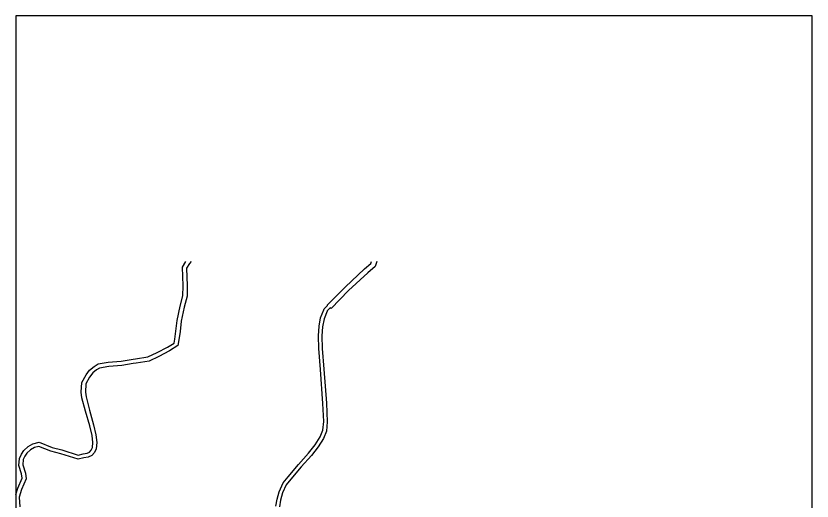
# Model space of a CAD drawing. Header units: metres. Extents: x -27200 to -24000, y -87000 to -85800.
# Drawn here: x -24800 to -24000, y -86287 to -85800 of the extents above; entities that cross this region are included whole.
import ezdxf

# ---------------------------------------------------------------- set-up
doc = ezdxf.new("R2010")
doc.units = ezdxf.units.M
doc.header["$LTSCALE"] = 2.5
doc.layers.add('図郭', color=7, linetype='Continuous')
doc.layers.add('道路', color=7, linetype='Continuous')

msp = doc.modelspace()

# ---------------------------------------------------------------- linework, layer by layer
at = {"layer": '図郭'}
msp.add_lwpolyline([(-24800, -86400), (-24000, -86400), (-24000, -85800), (-24800, -85800)], close=True, dxfattribs=at)
at = {"layer": '道路', "flags": 128}
for points in [[(-24682.24, -86144.95), (-24679.88, -86144.58), (-24667.52, -86142.61), (-24658.11, -86138.29), (-24647.69, -86132.94), (-24641.15, -86128.63), (-24640.29, -86124.73), (-24639.17, -86116.57), (-24637.98, -86106.08), (-24634.88, -86091.53), (-24632.12, -86081.06), (-24631.99, -86071.09), (-24632.77, -86052.39), (-24629.23, -86046.71)], [(-24623.75, -86046.71), (-24625.53, -86048.74), (-24628.5, -86053.52), (-24627.77, -86071.03), (-24627.91, -86081.64), (-24630.78, -86092.51), (-24633.81, -86106.75), (-24634.99, -86117.09), (-24636.14, -86125.48), (-24637.41, -86131.24), (-24645.54, -86136.6), (-24656.26, -86142.11), (-24666.28, -86146.7), (-24679.21, -86148.77), (-24682.24, -86149.25)], [(-24538.83, -86292.67), (-24537.52, -86285.6), (-24535.44, -86278), (-24531.6, -86269.21), (-24526.55, -86263.11), (-24516.1, -86250.78), (-24505.89, -86239.17), (-24499.19, -86230.92), (-24494.25, -86222.84), (-24491.5, -86216.23), (-24490.71, -86207.65), (-24491.62, -86189.39), (-24494.03, -86155.35), (-24495.79, -86134.16), (-24496.07, -86121.26), (-24495.35, -86111.8), (-24493.85, -86103.36), (-24490.51, -86095.2), (-24490.12, -86094.36), (-24486.83, -86090.81), (-24487.03, -86090.31), (-24469.29, -86072.36), (-24449.77, -86054.18), (-24443.49, -86048.75), (-24442.85, -86046.71)], [(-24437.49, -86046.71), (-24439.03, -86051.67), (-24446.35, -86057.99), (-24465.72, -86076.03), (-24483.39, -86093.91), (-24484.19, -86093.26), (-24487.09, -86096.38), (-24487.21, -86096.63), (-24490.38, -86104.37), (-24491.79, -86112.25), (-24492.47, -86121.35), (-24492.2, -86133.98), (-24490.45, -86155.07), (-24488.03, -86189.18), (-24487.11, -86207.73), (-24487.97, -86217.1), (-24491.04, -86224.47), (-24496.25, -86233), (-24503.14, -86241.49), (-24513.38, -86253.13), (-24523.79, -86265.42), (-24528.51, -86271.11), (-24532.05, -86279.21), (-24534.02, -86286.4), (-24535.25, -86293.07)], [(-24800, -86280.66), (-24798.12, -86274.56), (-24793.77, -86264.43), (-24794.28, -86260.13), (-24796.93, -86251.61), (-24796.51, -86244.55), (-24794.56, -86240.27), (-24792.06, -86236.7), (-24787.67, -86232.63), (-24782.86, -86229.88), (-24776.77, -86228.37), (-24763.61, -86233.49), (-24753.81, -86236.1), (-24737.38, -86241.18), (-24732.48, -86240.12), (-24728.57, -86239.42), (-24726.01, -86238.25), (-24724.36, -86236.41), (-24723.12, -86233.77), (-24722.6, -86228.69), (-24723.51, -86221.5), (-24725.87, -86211.79), (-24729.98, -86197.22), (-24733.68, -86183.61), (-24734.34, -86177.97), (-24733.77, -86168.36), (-24729.5, -86160.68), (-24725.95, -86155.79), (-24721.53, -86152.07), (-24717.44, -86149.7), (-24707.28, -86147.93), (-24694.25, -86146.86), (-24682.24, -86144.95)], [(-24682.24, -86149.25), (-24693.74, -86151.08), (-24706.74, -86152.14), (-24715.97, -86153.75), (-24719.08, -86155.55), (-24722.83, -86158.7), (-24725.92, -86162.97), (-24729.6, -86169.58), (-24730.08, -86177.85), (-24729.5, -86182.82), (-24726.01, -86196.1), (-24721.91, -86210.68), (-24719.6, -86220.76), (-24718.6, -86228.64), (-24719.24, -86234.85), (-24721.01, -86238.63), (-24723.6, -86241.52), (-24727.38, -86243.25), (-24731.71, -86244.02), (-24737.55, -86245.29), (-24754.91, -86239.92), (-24764.85, -86237.27), (-24777.04, -86232.53), (-24781.36, -86233.6), (-24785.31, -86235.86), (-24789.05, -86239.32), (-24791.09, -86242.25), (-24792.58, -86245.53), (-24792.92, -86251.12), (-24790.38, -86259.3), (-24789.7, -86265.02), (-24794.38, -86275.93), (-24796.71, -86283.49), (-24796.21, -86293.06)], [(-24725.87, -86211.79), (-24729.98, -86197.22)], [(-24726.01, -86196.1), (-24721.91, -86210.68)]]:
    msp.add_lwpolyline(points, dxfattribs=at)

doc.saveas('drawing.dxf')
